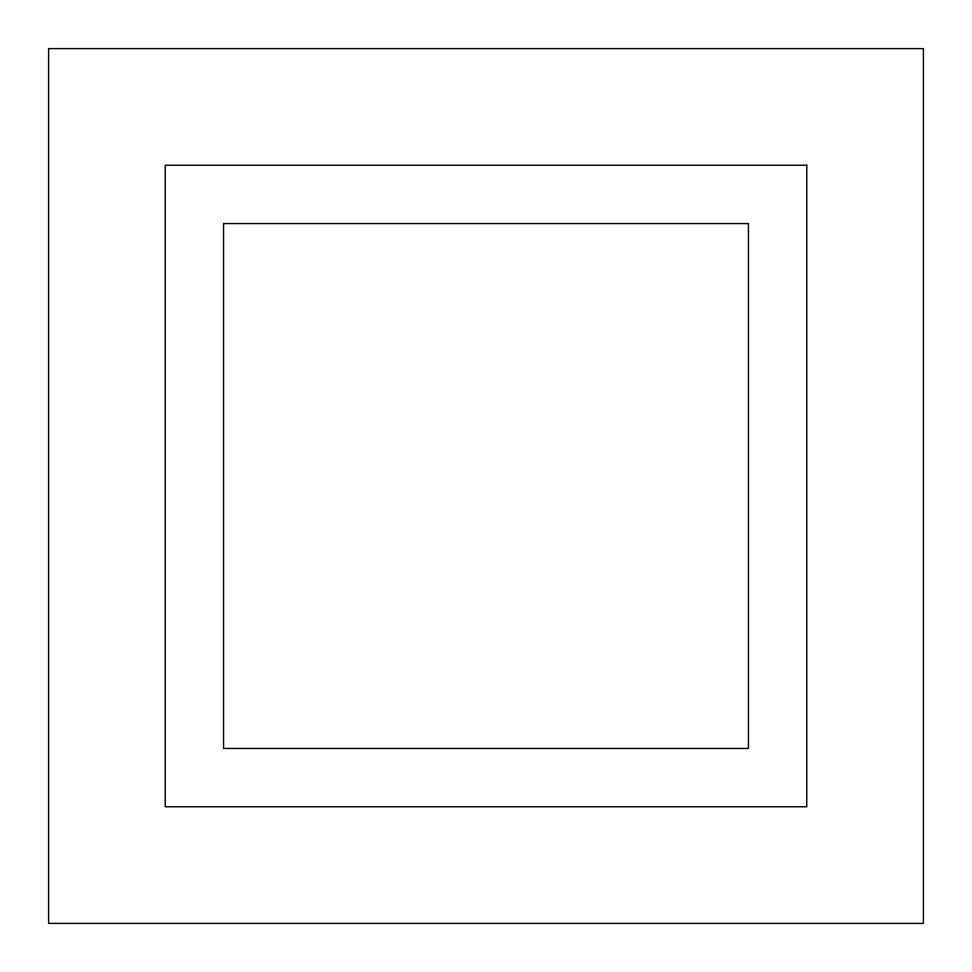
<?xml version="1.0" encoding="UTF-8"?>
<svg xmlns="http://www.w3.org/2000/svg" width="972" height="972" viewBox="0 0 972 972"><rect width="100%" height="100%" fill="white"/><g stroke="black" fill="none" stroke-linecap="round" stroke-linejoin="round"><path stroke-width="1.46" d="M923.4 48.6L48.6 48.6L48.6 923.4L923.4 923.4L923.4 48.6M806.76 165.24L165.24 165.24L165.24 806.76L806.76 806.76L806.76 165.24M748.44 223.56L223.56 223.56L223.56 748.44L748.44 748.44L748.44 223.56"/></g></svg>
